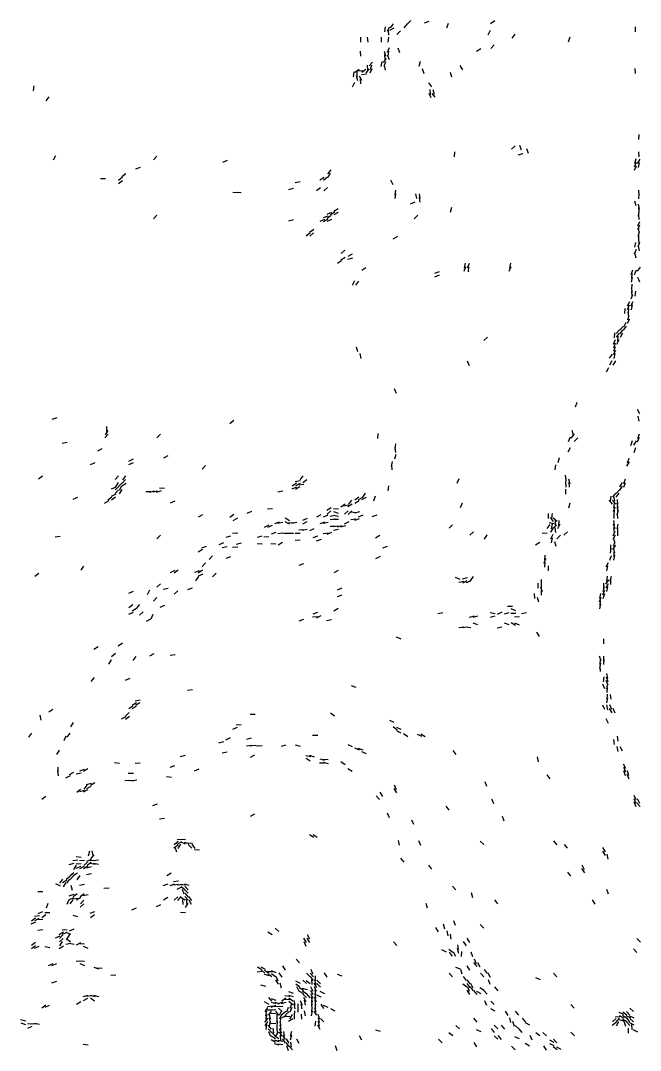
# Model space of a CAD drawing. Extents: x -664598 to -661481, y -979343 to -976126.
# Drawn here: x -664182 to -663826, y -979343 to -978750 of the extents above; entities that cross this region are included whole.
import ezdxf

# ---------------------------------------------------------------- set-up
doc = ezdxf.new("R2010")
doc.units = 0

msp = doc.modelspace()

# ---------------------------------------------------------------- linework, layer by layer
at = {"layer": 'CLIFF'}
for p, q in [((-663972.707, -978753.8), (-663973.053, -978756.68)), ((-663970.236, -978753.941), (-663971.524, -978756.539)), ((-663967.629, -978754.507), (-663970.131, -978755.973)), ((-663968.088, -978752.026), (-663969.672, -978754.454)), ((-663959.919, -978752.154), (-663961.841, -978754.326)), ((-663957.827, -978750.243), (-663959.933, -978752.237)), ((-663947.528, -978750.715), (-663950.232, -978751.765)), ((-663936.481, -978751.846), (-663937.279, -978754.634)), ((-663909.659, -978750.457), (-663912.101, -978752.023)), ((-663828.895, -978753.79), (-663828.865, -978756.69)), ((-663986.858, -978759.79), (-663986.902, -978762.69)), ((-663983.068, -978759.802), (-663982.692, -978762.678)), ((-663974.9, -978759.79), (-663974.86, -978762.69)), ((-663970.71, -978759.8), (-663971.05, -978762.68)), ((-663970.966, -978755.793), (-663970.794, -978758.687)), ((-663963.858, -978756.212), (-663965.902, -978758.268)), ((-663912.25, -978755.934), (-663913.51, -978758.546)), ((-663897.992, -978758.093), (-663899.768, -978760.387)), ((-663866.404, -978759.87), (-663867.356, -978762.61)), ((-663970.24, -978765.939), (-663971.52, -978768.541)), ((-663965.343, -978765.866), (-663964.417, -978768.614)), ((-663917.67, -978766.441), (-663920.09, -978768.039)), ((-663909.919, -978764.154), (-663911.841, -978766.326)), ((-663987.012, -978767.796), (-663986.748, -978770.684)), ((-663972.039, -978772.059), (-663973.721, -978774.421)), ((-663973.25, -978767.838), (-663972.51, -978770.642)), ((-663973.02, -978769.797), (-663972.74, -978772.683)), ((-663971.385, -978769.881), (-663970.375, -978772.599)), ((-663970.752, -978767.796), (-663971.008, -978770.684)), ((-663982.012, -978778.078), (-663983.748, -978780.402)), ((-663982.98, -978775.793), (-663982.78, -978778.687)), ((-663979.839, -978774.231), (-663981.921, -978776.249)), ((-663980.24, -978777.939), (-663981.52, -978780.541)), ((-663980.459, -978775.853), (-663981.301, -978778.627)), ((-663974.637, -978773.81), (-663975.123, -978776.67)), ((-663972.347, -978773.891), (-663973.413, -978776.589)), ((-663973.112, -978775.809), (-663972.648, -978778.671)), ((-663952.538, -978773.831), (-663953.222, -978776.649)), ((-663951.323, -978777.859), (-663950.437, -978780.621)), ((-663929.637, -978776.004), (-663928.123, -978778.476)), ((-663828.981, -978777.794), (-663828.779, -978780.686)), ((-663990.71, -978779.8), (-663991.05, -978782.68)), ((-663987.676, -978778.432), (-663990.084, -978780.048)), ((-663989.238, -978781.835), (-663988.522, -978784.645)), ((-663988.878, -978779.79), (-663988.882, -978782.69)), ((-663985.43, -978779.216), (-663988.33, -978779.264)), ((-663987.514, -978781.936), (-663986.246, -978784.544)), ((-663986.977, -978783.793), (-663986.783, -978786.687)), ((-663983.451, -978780.995), (-663986.309, -978781.485)), ((-663983.684, -978778.42), (-663986.076, -978780.06)), ((-663935.293, -978779.85), (-663934.467, -978782.63)), ((-664174.651, -978787.808), (-664175.109, -978790.672)), ((-663990.25, -978785.934), (-663991.51, -978788.546)), ((-663947.74, -978786.072), (-663946.02, -978788.408)), ((-663946.996, -978789.795), (-663946.764, -978792.685)), ((-663945.278, -978789.846), (-663944.482, -978792.634)), ((-664165.993, -978794.093), (-664167.767, -978796.387)), ((-663947.452, -978791.908), (-663946.308, -978794.572)), ((-663945.777, -978792.101), (-663943.983, -978794.379)), ((-663826.845, -978815.79), (-663826.915, -978818.69)), ((-663899.899, -978824.271), (-663897.861, -978822.209)), ((-663895.32, -978821.858), (-663894.44, -978824.622)), ((-663891.427, -978823.897), (-663890.333, -978826.583)), ((-664162.232, -978827.943), (-664163.528, -978830.537)), ((-664103.89, -978828.181), (-664105.87, -978830.299)), ((-664063.543, -978830.678), (-664066.217, -978831.802)), ((-663932.774, -978825.794), (-663932.986, -978828.686)), ((-663893.484, -978826.847), (-663896.276, -978827.633)), ((-663828.572, -978829.823), (-663829.188, -978832.657)), ((-663826.129, -978830), (-663827.631, -978832.48)), ((-663826.967, -978825.793), (-663826.793, -978828.687)), ((-664113.528, -978834.716), (-664116.232, -978835.764)), ((-664003.923, -978836.151), (-664005.837, -978838.329)), ((-663828.277, -978833.921), (-663829.483, -978836.559)), ((-663828.319, -978831.903), (-663829.441, -978834.577)), ((-663826.645, -978831.809), (-663827.115, -978834.671)), ((-664133.43, -978841.205), (-664136.33, -978841.275)), ((-664123.743, -978840.34), (-664126.017, -978842.14)), ((-664123.745, -978842.337), (-664126.015, -978844.143)), ((-664121.714, -978838.378), (-664124.046, -978840.102)), ((-664021.47, -978842.9), (-664024.29, -978843.58)), ((-664007.62, -978840.523), (-664010.14, -978841.957)), ((-664005.746, -978840.337), (-664008.014, -978842.143)), ((-664004.216, -978837.951), (-664005.544, -978840.529)), ((-663969.489, -978841.924), (-663968.271, -978844.556)), ((-664057.437, -978849.377), (-664060.323, -978849.103)), ((-664055.439, -978849.398), (-664058.321, -978849.082)), ((-664025.497, -978846.804), (-664028.263, -978847.676)), ((-664009.72, -978846.369), (-664012.04, -978848.111)), ((-664005.846, -978846.224), (-664007.914, -978848.256)), ((-663966.743, -978847.797), (-663967.017, -978850.683)), ((-663827.026, -978847.797), (-663826.734, -978850.683)), ((-663966.672, -978849.805), (-663967.088, -978852.675)), ((-663955.525, -978854.723), (-663958.235, -978855.757)), ((-663955.181, -978849.822), (-663954.579, -978852.658)), ((-663953.126, -978849.811), (-663952.634, -978852.669)), ((-663953.003, -978851.795), (-663952.757, -978854.685)), ((-663829.306, -978853.854), (-663828.454, -978856.626)), ((-663826.788, -978849.793), (-663826.972, -978852.687)), ((-664003.553, -978860.657), (-664006.207, -978861.823)), ((-664001.659, -978860.458), (-664004.101, -978862.022)), ((-663999.605, -978860.55), (-664002.155, -978861.93)), ((-663999.636, -978858.495), (-664002.124, -978859.985)), ((-663934.486, -978857.845), (-663935.274, -978860.635)), ((-663827.11, -978855.808), (-663826.65, -978858.672)), ((-663826.677, -978859.804), (-663827.083, -978862.676)), ((-663826.928, -978857.791), (-663826.832, -978860.689)), ((-664103.864, -978862.205), (-664105.896, -978864.275)), ((-664025.505, -978864.779), (-664028.255, -978865.701)), ((-664007.577, -978864.603), (-664010.183, -978865.877)), ((-664005.512, -978862.76), (-664008.248, -978863.72)), ((-664005.603, -978864.552), (-664008.157, -978865.928)), ((-664003.517, -978864.747), (-664006.243, -978865.733)), ((-664003.687, -978862.416), (-664006.073, -978864.064)), ((-663953.825, -978862.246), (-663955.935, -978864.234)), ((-663826.295, -978865.913), (-663827.465, -978868.567)), ((-663827.009, -978861.796), (-663826.751, -978864.684)), ((-664015.758, -978872.321), (-664018.002, -978874.159)), ((-664013.712, -978870.38), (-664016.048, -978872.1)), ((-664013.773, -978872.303), (-664015.987, -978874.177)), ((-663826.296, -978867.913), (-663827.464, -978870.567)), ((-663826.476, -978871.847), (-663827.284, -978874.633)), ((-663826.996, -978869.795), (-663826.764, -978872.685)), ((-663965.618, -978874.527), (-663968.142, -978875.953)), ((-663828.592, -978877.819), (-663829.168, -978880.661)), ((-663826.406, -978877.87), (-663827.354, -978880.61)), ((-663826.995, -978875.795), (-663826.765, -978878.685)), ((-663826.889, -978873.79), (-663826.871, -978876.69)), ((-663995.803, -978882.269), (-663997.957, -978884.211)), ((-663991.612, -978884.537), (-663994.148, -978885.943)), ((-663828.239, -978881.939), (-663829.521, -978884.541)), ((-663829.186, -978883.823), (-663828.574, -978886.657)), ((-663827.234, -978879.834), (-663826.526, -978882.646)), ((-663997.67, -978888.44), (-664000.09, -978890.04)), ((-663995.672, -978886.439), (-663998.088, -978888.041)), ((-663991.486, -978886.839), (-663994.274, -978887.641)), ((-663926.539, -978889.831), (-663927.221, -978892.649)), ((-663924.336, -978889.896), (-663925.424, -978892.584)), ((-663900.634, -978889.811), (-663901.126, -978892.669)), ((-663983.68, -978892.426), (-663986.08, -978894.054)), ((-663941.515, -978894.751), (-663944.245, -978895.729)), ((-663941.566, -978896.626), (-663944.194, -978897.854)), ((-663926.449, -978891.855), (-663927.311, -978894.625)), ((-663924.795, -978891.792), (-663924.965, -978894.688)), ((-663900.274, -978891.923), (-663901.486, -978894.557)), ((-663830.365, -978893.885), (-663831.395, -978896.595)), ((-663830.746, -978895.796), (-663831.014, -978898.684)), ((-663828.334, -978893.897), (-663829.426, -978896.583)), ((-663826.017, -978892.074), (-663827.743, -978894.406)), ((-663990.225, -978899.947), (-663991.535, -978902.533)), ((-663988.009, -978900.081), (-663989.751, -978902.399)), ((-663830.61, -978897.815), (-663831.15, -978900.665)), ((-663830.858, -978901.79), (-663830.902, -978904.69)), ((-663827.462, -978897.912), (-663826.298, -978900.568)), ((-663830.321, -978907.902), (-663831.439, -978910.578)), ((-663831.022, -978903.797), (-663830.738, -978906.683)), ((-663830.913, -978905.79), (-663830.847, -978908.69)), ((-663828.682, -978905.804), (-663829.078, -978908.676)), ((-663832.209, -978911.954), (-663833.551, -978914.526)), ((-663832.297, -978913.912), (-663833.463, -978916.568)), ((-663830.132, -978911.998), (-663831.628, -978914.482)), ((-663830.604, -978913.817), (-663831.156, -978916.663)), ((-663834.82, -978915.791), (-663834.94, -978918.689)), ((-663832.479, -978919.847), (-663833.281, -978922.633)), ((-663833.151, -978917.816), (-663832.609, -978920.664)), ((-663832.787, -978915.793), (-663832.973, -978918.687)), ((-663835.821, -978926.25), (-663837.939, -978928.23)), ((-663833.97, -978926.111), (-663835.79, -978928.369)), ((-663834.201, -978923.959), (-663835.559, -978926.521)), ((-663832.216, -978921.951), (-663833.544, -978924.529)), ((-663913.781, -978932.294), (-663915.979, -978934.186)), ((-663840.754, -978929.795), (-663841.006, -978932.685)), ((-663837.905, -978928.167), (-663839.855, -978930.313)), ((-663838.029, -978930.066), (-663839.731, -978932.414)), ((-663838.779, -978931.793), (-663838.981, -978934.687)), ((-663836.07, -978928.038), (-663837.69, -978930.442)), ((-663836.196, -978929.962), (-663837.564, -978932.518)), ((-663989.303, -978937.853), (-663988.457, -978940.627)), ((-663840.278, -978933.921), (-663841.482, -978936.559)), ((-663840.431, -978937.861), (-663841.329, -978940.619)), ((-663840.444, -978935.857), (-663841.316, -978938.623)), ((-663838.246, -978933.936), (-663839.514, -978936.544)), ((-663987.121, -978941.81), (-663986.639, -978944.67)), ((-663842.018, -978942.074), (-663843.742, -978944.406)), ((-663840.177, -978939.972), (-663841.583, -978942.508)), ((-663840.555, -978941.827), (-663841.205, -978944.653)), ((-663925.441, -978945.903), (-663924.319, -978948.577)), ((-663844.203, -978949.958), (-663845.557, -978952.522)), ((-663842.222, -978945.948), (-663843.538, -978948.532)), ((-663840.143, -978945.991), (-663841.617, -978948.489)), ((-663967.441, -978961.903), (-663966.319, -978964.577)), ((-663862.356, -978969.888), (-663863.404, -978972.592)), ((-664161.507, -978978.775), (-664164.253, -978979.705)), ((-663826.153, -978976.495), (-663827.607, -978973.985)), ((-663826.549, -978980.652), (-663827.211, -978977.828)), ((-664132.848, -978983.79), (-664132.912, -978986.69)), ((-664059.718, -978980.373), (-664062.042, -978982.107)), ((-664131.944, -978988.133), (-664133.816, -978990.347)), ((-664132.098, -978986.019), (-664133.662, -978988.461)), ((-664101.905, -978988.167), (-664103.855, -978990.313)), ((-663976.762, -978987.795), (-663976.998, -978990.685)), ((-663866.316, -978989.904), (-663867.444, -978992.576)), ((-663863.958, -978988.121), (-663865.802, -978990.359)), ((-663865.224, -978985.831), (-663864.536, -978988.649)), ((-663861.875, -978990.195), (-663863.885, -978992.285)), ((-663827.466, -978992.566), (-663826.294, -978989.914)), ((-663827.347, -978990.613), (-663826.413, -978987.867)), ((-664155.45, -978992.999), (-664158.31, -978993.481)), ((-664135.624, -978996.515), (-664138.136, -978997.965)), ((-663966.75, -978993.796), (-663967.01, -978996.684)), ((-663966.983, -978995.794), (-663966.777, -978998.686)), ((-663866.246, -978995.936), (-663867.514, -978998.544)), ((-663831.282, -978994.633), (-663830.478, -978991.847)), ((-663829.601, -978994.498), (-663828.159, -978991.982)), ((-663829.363, -978998.607), (-663828.397, -978995.873)), ((-664117.615, -979002.53), (-664120.145, -979003.95)), ((-664097.616, -979000.53), (-664100.144, -979001.95)), ((-663966.403, -978999.871), (-663967.357, -979002.609)), ((-663872.507, -979001.839), (-663873.253, -979004.641)), ((-663833.353, -979004.611), (-663832.407, -979001.869)), ((-664139.566, -979004.627), (-664142.194, -979005.853)), ((-664117.547, -979004.67), (-664120.213, -979005.81)), ((-664075.855, -979006.215), (-664077.905, -979008.265)), ((-663968.646, -979003.809), (-663969.114, -979006.671)), ((-663969.041, -979005.799), (-663968.719, -979008.681)), ((-663874.661, -979005.807), (-663875.099, -979008.673)), ((-663833.578, -979006.511), (-663832.182, -979003.969)), ((-664169.727, -979012.36), (-664172.033, -979014.12)), ((-664125.89, -979012.181), (-664127.87, -979014.299)), ((-664121.951, -979014.127), (-664123.809, -979016.353)), ((-664122.016, -979012.076), (-664123.744, -979014.404)), ((-664021.456, -979014.964), (-664024.304, -979015.516)), ((-664019.975, -979012.107), (-664021.785, -979014.373)), ((-664017.699, -979014.398), (-664020.061, -979016.082)), ((-663930.289, -979013.916), (-663931.471, -979016.564)), ((-663869.065, -979011.802), (-663868.695, -979014.678)), ((-663868.819, -979013.791), (-663868.941, -979016.689)), ((-663867.273, -979013.844), (-663866.487, -979016.636)), ((-663835.371, -979016.604), (-663834.389, -979013.876)), ((-664127.532, -979018.706), (-664130.228, -979019.774)), ((-664125.789, -979018.285), (-664127.971, -979020.195)), ((-664125.884, -979020.186), (-664127.876, -979022.294)), ((-664126.138, -979015.994), (-664127.622, -979018.486)), ((-664123.849, -979016.22), (-664125.911, -979018.26)), ((-664124.09, -979020.024), (-664125.67, -979022.456)), ((-664124.181, -979017.97), (-664125.579, -979020.51)), ((-664121.656, -979016.463), (-664124.104, -979018.017)), ((-664105.478, -979020.871), (-664108.282, -979021.609)), ((-664103.456, -979020.965), (-664106.304, -979021.515)), ((-664101.529, -979020.714), (-664104.231, -979021.766)), ((-664099.433, -979019.339), (-664102.327, -979019.141)), ((-664031.474, -979020.886), (-664034.286, -979021.594)), ((-664023.548, -979018.668), (-664026.212, -979019.812)), ((-664023.699, -979016.399), (-664026.061, -979018.081)), ((-664021.592, -979016.574), (-664024.168, -979017.906)), ((-664021.638, -979018.492), (-664024.122, -979019.988)), ((-664019.442, -979017.055), (-664022.318, -979017.425)), ((-663970.632, -979017.811), (-663971.128, -979020.669)), ((-663868.94, -979015.791), (-663868.82, -979018.689)), ((-663868.849, -979019.79), (-663868.911, -979022.69)), ((-663867.014, -979015.796), (-663866.746, -979018.684)), ((-663839.878, -979022.292), (-663837.882, -979020.188)), ((-663837.691, -979020.442), (-663836.069, -979018.038)), ((-663837.631, -979018.481), (-663836.129, -979015.999)), ((-663835.339, -979018.616), (-663834.421, -979015.864)), ((-664149.55, -979024.663), (-664152.21, -979025.817)), ((-664131.61, -979026.54), (-664134.15, -979027.94)), ((-664129.734, -979024.352), (-664132.026, -979026.128)), ((-664127.593, -979022.572), (-664130.167, -979023.908)), ((-664127.687, -979024.416), (-664130.073, -979026.064)), ((-664107.43, -979021.228), (-664110.33, -979021.252)), ((-664093.57, -979026.619), (-664096.19, -979027.861)), ((-663992.003, -979026.085), (-663993.757, -979028.395)), ((-663987.627, -979026.51), (-663990.133, -979027.97)), ((-663987.755, -979024.325), (-663990.005, -979026.155)), ((-663985.638, -979024.492), (-663988.122, -979025.988)), ((-663983.588, -979024.583), (-663986.172, -979025.897)), ((-663984.059, -979022.045), (-663985.701, -979024.435)), ((-663978.414, -979023.867), (-663979.346, -979026.613)), ((-663841.955, -979028.357), (-663843.805, -979026.123)), ((-663843.113, -979026.671), (-663842.647, -979023.809)), ((-663839.948, -979028.351), (-663841.812, -979026.129)), ((-663841.777, -979024.379), (-663839.983, -979022.101)), ((-663840.585, -979026.66), (-663841.175, -979023.82)), ((-663839.762, -979024.391), (-663837.998, -979022.089)), ((-663838.8, -979028.688), (-663838.96, -979025.792)), ((-664049.552, -979032.658), (-664052.208, -979033.822)), ((-664037.436, -979031.109), (-664040.324, -979031.371)), ((-664003.665, -979030.449), (-664006.095, -979032.031)), ((-664003.823, -979032.248), (-664005.937, -979034.232)), ((-663999.437, -979031.377), (-664002.323, -979031.103)), ((-663999.521, -979033.745), (-664002.239, -979032.735)), ((-663995.681, -979028.425), (-663998.079, -979030.055)), ((-663993.452, -979028.986), (-663996.308, -979029.494)), ((-663993.82, -979032.25), (-663995.94, -979034.23)), ((-663991.647, -979028.477), (-663994.113, -979030.003)), ((-663991.855, -979032.214), (-663993.905, -979034.266)), ((-663987.468, -979032.909), (-663990.292, -979033.571)), ((-663928.291, -979027.915), (-663929.469, -979030.565)), ((-663866.496, -979027.842), (-663867.264, -979030.638)), ((-663841.376, -979032.603), (-663840.384, -979029.877)), ((-663841.088, -979030.675), (-663840.672, -979027.805)), ((-663840.954, -979034.688), (-663840.806, -979031.792)), ((-663839.261, -979034.639), (-663838.499, -979031.841)), ((-663838.555, -979030.653), (-663839.205, -979027.827)), ((-663838.773, -979032.686), (-663838.987, -979029.794)), ((-664077.592, -979034.574), (-664080.168, -979035.906)), ((-664059.737, -979034.348), (-664062.023, -979036.132)), ((-664057.623, -979036.517), (-664060.137, -979037.963)), ((-664033.528, -979038.715), (-664036.232, -979039.765)), ((-664031.474, -979038.885), (-664034.286, -979039.595)), ((-664027.615, -979039.949), (-664030.145, -979038.531)), ((-664027.667, -979038.035), (-664030.093, -979036.445)), ((-664017.542, -979036.681), (-664020.218, -979037.799)), ((-664017.583, -979038.593), (-664020.177, -979039.887)), ((-664009.562, -979034.635), (-664012.198, -979035.845)), ((-664007.532, -979038.707), (-664010.228, -979039.773)), ((-664005.554, -979034.653), (-664008.206, -979035.827)), ((-664001.453, -979036.981), (-664004.307, -979037.499)), ((-664001.455, -979034.973), (-664004.305, -979035.507)), ((-663999.43, -979037.24), (-664002.33, -979037.24)), ((-663999.452, -979035.49), (-664002.308, -979034.99)), ((-663993.599, -979038.56), (-663996.161, -979039.92)), ((-663989.434, -979037.134), (-663992.326, -979037.346)), ((-663989.436, -979033.375), (-663992.324, -979033.105)), ((-663987.51, -979036.765), (-663990.25, -979037.715)), ((-663985.554, -979034.653), (-663988.206, -979035.827)), ((-663977.508, -979034.77), (-663980.252, -979035.71)), ((-663878.804, -979033.792), (-663878.956, -979036.688)), ((-663878.289, -979038.896), (-663875.471, -979039.584)), ((-663877.664, -979036.02), (-663876.096, -979038.46)), ((-663876.685, -979033.803), (-663877.075, -979036.677)), ((-663875.993, -979036.31), (-663873.767, -979038.17)), ((-663874.813, -979037.792), (-663874.947, -979040.688)), ((-663872.793, -979037.793), (-663872.967, -979040.687)), ((-663840.658, -979040.673), (-663841.102, -979037.807)), ((-663840.898, -979036.69), (-663840.862, -979033.79)), ((-663838.785, -979036.687), (-663838.975, -979033.793)), ((-664039.594, -979040.57), (-664042.166, -979041.91)), ((-664037.53, -979040.71), (-664040.23, -979041.77)), ((-664035.516, -979044.748), (-664038.244, -979045.732)), ((-664025.431, -979039.188), (-664028.329, -979039.292)), ((-664023.444, -979039.042), (-664026.316, -979039.438)), ((-664019.431, -979043.183), (-664022.329, -979043.297)), ((-664017.473, -979042.888), (-664020.287, -979043.592)), ((-664013.563, -979042.634), (-664016.197, -979043.846)), ((-664005.455, -979038.973), (-664008.305, -979039.507)), ((-664003.537, -979044.694), (-664006.223, -979045.786)), ((-664001.43, -979041.24), (-664004.33, -979041.24)), ((-663999.443, -979041.044), (-664002.317, -979041.436)), ((-663999.457, -979042.963), (-664002.303, -979043.517)), ((-663997.479, -979040.868), (-664000.281, -979041.612)), ((-663995.479, -979040.865), (-663998.281, -979041.615)), ((-663933.838, -979040.232), (-663935.922, -979042.248)), ((-663921.765, -979044.313), (-663923.995, -979046.167)), ((-663878.001, -979040.087), (-663879.759, -979042.393)), ((-663876.111, -979042.01), (-663877.649, -979044.47)), ((-663876.6, -979039.817), (-663877.16, -979042.663)), ((-663873.822, -979040.249), (-663875.938, -979042.231)), ((-663875.124, -979041.811), (-663874.636, -979044.669)), ((-663872.276, -979039.922), (-663873.484, -979042.558)), ((-663867.839, -979044.23), (-663869.921, -979046.25)), ((-663841.444, -979046.576), (-663840.316, -979043.904)), ((-663840.447, -979042.624), (-663841.313, -979039.856)), ((-663840.667, -979044.674), (-663841.093, -979041.806)), ((-663839.18, -979042.659), (-663838.58, -979039.821)), ((-663838.913, -979044.69), (-663838.847, -979041.79)), ((-663838.888, -979046.69), (-663838.872, -979043.79)), ((-664159.444, -979047.037), (-664162.316, -979047.443)), ((-664101.904, -979046.168), (-664103.856, -979048.312)), ((-664065.534, -979050.701), (-664068.226, -979051.779)), ((-664061.485, -979046.843), (-664064.275, -979047.637)), ((-664057.432, -979045.157), (-664060.328, -979045.323)), ((-664043.488, -979046.833), (-664046.272, -979047.647)), ((-664039.432, -979047.162), (-664042.328, -979047.318)), ((-664031.441, -979045.06), (-664034.319, -979045.42)), ((-664031.613, -979050.534), (-664034.147, -979051.946)), ((-664029.443, -979045.436), (-664032.317, -979045.044)), ((-664027.43, -979045.24), (-664030.33, -979045.24)), ((-664025.43, -979045.24), (-664028.33, -979045.24)), ((-664021.431, -979045.28), (-664024.329, -979045.2)), ((-664021.434, -979049.138), (-664024.326, -979049.342)), ((-664011.524, -979046.726), (-664014.236, -979047.754)), ((-664009.494, -979048.815), (-664012.266, -979049.665)), ((-664005.446, -979045.023), (-664008.314, -979045.457)), ((-663975.645, -979046.48), (-663978.115, -979048)), ((-663914.121, -979046.005), (-663915.639, -979048.475)), ((-663883.64, -979050.488), (-663886.12, -979051.992)), ((-663879.436, -979045.11), (-663882.324, -979045.37)), ((-663876.28, -979045.92), (-663877.48, -979048.56)), ((-663876.616, -979047.814), (-663877.144, -979050.666)), ((-663875.201, -979049.826), (-663874.559, -979052.654)), ((-663871.873, -979046.197), (-663873.887, -979048.283)), ((-663841.567, -979048.517), (-663840.193, -979045.963)), ((-663841.294, -979052.63), (-663840.466, -979049.85)), ((-663840.623, -979050.667), (-663841.137, -979047.813)), ((-664077.688, -979054.415), (-664080.072, -979056.065)), ((-664075.519, -979052.739), (-664078.241, -979053.741)), ((-664063.473, -979052.888), (-664066.287, -979053.592)), ((-664057.435, -979053.12), (-664060.325, -979053.36)), ((-664055.471, -979050.896), (-664058.289, -979051.584)), ((-664043.433, -979051.331), (-664046.327, -979051.149)), ((-664035.434, -979051.344), (-664038.326, -979051.136)), ((-663971.507, -979052.774), (-663974.253, -979053.706)), ((-663843, -979056.685), (-663842.76, -979053.795)), ((-663842.804, -979054.688), (-663842.956, -979051.792)), ((-663841.7, -979054.436), (-663840.06, -979052.044)), ((-663840.564, -979056.655), (-663841.196, -979053.825)), ((-663840.88, -979058.69), (-663840.88, -979055.79)), ((-664075.868, -979062.201), (-664077.892, -979064.279)), ((-664071.917, -979058.156), (-664073.843, -979060.324)), ((-664061.505, -979058.781), (-664064.255, -979059.699)), ((-663975.594, -979058.571), (-663978.166, -979059.909)), ((-663880.261, -979059.929), (-663881.499, -979062.551)), ((-663880.756, -979061.795), (-663881.004, -979064.685)), ((-663880.839, -979057.791), (-663880.921, -979060.689)), ((-663845.57, -979064.515), (-663844.19, -979061.965)), ((-663843.364, -979060.607), (-663842.396, -979057.873)), ((-663841.18, -979060.659), (-663840.58, -979057.821)), ((-664171.712, -979068.381), (-664174.048, -979070.099)), ((-664146.045, -979064.054), (-664147.715, -979066.426)), ((-664093.569, -979066.621), (-664096.191, -979067.859)), ((-664091.727, -979066.361), (-664094.033, -979068.119)), ((-664079.546, -979066.672), (-664082.214, -979067.808)), ((-664077.65, -979066.472), (-664080.11, -979068.008)), ((-664069.89, -979068.181), (-664071.87, -979070.299)), ((-664019.527, -979062.719), (-664022.233, -979063.761)), ((-663999.571, -979066.616), (-664002.189, -979067.864)), ((-663878.95, -979063.792), (-663878.81, -979066.688)), ((-663845.15, -979066.665), (-663844.61, -979063.815)), ((-664101.777, -979074.298), (-664103.983, -979076.182)), ((-664080.065, -979070.041), (-664081.695, -979072.439)), ((-664077.57, -979068.618), (-664080.19, -979069.862)), ((-663929.541, -979071.797), (-663932.219, -979070.683)), ((-663927.463, -979072.935), (-663930.297, -979073.545)), ((-663925.489, -979070.832), (-663928.271, -979071.648)), ((-663925.607, -979072.545), (-663928.153, -979073.935)), ((-663923.511, -979072.762), (-663926.249, -979073.718)), ((-663922.044, -979070.055), (-663923.716, -979072.425)), ((-663884.928, -979073.791), (-663884.832, -979076.689)), ((-663882.931, -979071.791), (-663882.829, -979074.689)), ((-663882.924, -979073.791), (-663882.836, -979076.689)), ((-663846.957, -979076.688), (-663846.803, -979073.792)), ((-663845.68, -979074.45), (-663844.08, -979072.03)), ((-663845.622, -979076.486), (-663844.138, -979073.994)), ((-663845.067, -979072.678), (-663844.693, -979069.802)), ((-663843.28, -979072.634), (-663842.48, -979069.846)), ((-663842.889, -979074.69), (-663842.871, -979071.79)), ((-664117.555, -979078.651), (-664120.205, -979079.829)), ((-664108.218, -979077.95), (-664109.542, -979080.53)), ((-664097.467, -979076.914), (-664100.293, -979077.566)), ((-664091.773, -979078.303), (-664093.987, -979080.177)), ((-664083.521, -979076.734), (-664086.239, -979077.746)), ((-663997.549, -979076.665), (-664000.211, -979077.815)), ((-663886.93, -979079.791), (-663886.83, -979082.689)), ((-663883.362, -979075.872), (-663882.398, -979078.608)), ((-663882.828, -979077.791), (-663882.932, -979080.689)), ((-663849.1, -979082.673), (-663848.66, -979079.807)), ((-663847.531, -979080.536), (-663846.229, -979077.944)), ((-663847.357, -979082.609), (-663846.403, -979079.871)), ((-663847.239, -979078.645), (-663846.521, -979075.835)), ((-663845.256, -979078.64), (-663844.504, -979075.84)), ((-664113.96, -979086.119), (-664115.8, -979088.361)), ((-664103.883, -979082.187), (-664105.877, -979084.293)), ((-663997.536, -979080.696), (-664000.224, -979081.784)), ((-663885.216, -979081.83), (-663884.544, -979084.65)), ((-663849.286, -979084.632), (-663848.474, -979081.848)), ((-663849.097, -979088.674), (-663848.663, -979085.806)), ((-663848.921, -979086.689), (-663848.839, -979083.791)), ((-664117.544, -979090.677), (-664120.216, -979091.803)), ((-664117.698, -979086.4), (-664120.062, -979088.08)), ((-664115.679, -979088.427), (-664118.081, -979090.053)), ((-664111.799, -979090.273), (-664113.961, -979092.207)), ((-664106.323, -979091.901), (-664107.437, -979094.579)), ((-664099.54, -979086.685), (-664102.22, -979087.795)), ((-664011.511, -979090.762), (-664014.249, -979091.718)), ((-663999.636, -979088.496), (-664002.124, -979089.984)), ((-663939.47, -979090.902), (-663942.29, -979091.578)), ((-663909.466, -979091.561), (-663912.294, -979090.919)), ((-663905.568, -979090.622), (-663908.192, -979091.858)), ((-663901.489, -979090.83), (-663904.271, -979091.65)), ((-663899.431, -979087.2), (-663902.329, -979087.28)), ((-663897.43, -979091.268), (-663900.33, -979091.212)), ((-663897.545, -979089.806), (-663900.215, -979088.674)), ((-663891.449, -979091.004), (-663894.311, -979091.476)), ((-664107.634, -979094.499), (-664110.126, -979095.981)), ((-664019.508, -979094.772), (-664022.252, -979095.708)), ((-664011.434, -979093.131), (-664014.326, -979093.349)), ((-664009.588, -979092.581), (-664012.172, -979093.899)), ((-664003.453, -979094.985), (-664006.307, -979095.495)), ((-663921.499, -979092.798), (-663924.261, -979093.682)), ((-663919.497, -979092.803), (-663922.263, -979093.677)), ((-663922.25, -979096.766), (-663919.51, -979097.714)), ((-663909.492, -979092.819), (-663912.268, -979093.661)), ((-663904.248, -979096.76), (-663901.512, -979097.72)), ((-663900.152, -979096.544), (-663897.608, -979097.936)), ((-663895.434, -979093.136), (-663898.326, -979093.344)), ((-663898.205, -979096.651), (-663895.555, -979097.829)), ((-663930.316, -979099.44), (-663927.444, -979099.04)), ((-663928.317, -979099.431), (-663925.443, -979099.049)), ((-663926.318, -979099.051), (-663923.442, -979099.429)), ((-663908.286, -979099.595), (-663905.474, -979098.885)), ((-663885.613, -979101.989), (-663884.147, -979104.491)), ((-664123.677, -979108.431), (-664126.083, -979110.049)), ((-663966.218, -979104.68), (-663963.542, -979105.8)), ((-663846.921, -979108.689), (-663846.839, -979105.791)), ((-664137.649, -979110.473), (-664140.111, -979112.007)), ((-664127.752, -979114.329), (-664130.008, -979116.151)), ((-664105.588, -979114.582), (-664108.172, -979115.898)), ((-664093.446, -979115.027), (-664096.314, -979115.453)), ((-663848.353, -979118.591), (-663849.407, -979115.889)), ((-663846.931, -979118.689), (-663846.829, -979115.791)), ((-664130.105, -979118.014), (-664131.655, -979120.466)), ((-664116.021, -979116.072), (-664117.739, -979118.408)), ((-663849.117, -979122.67), (-663848.643, -979119.81)), ((-663849.04, -979120.681), (-663848.72, -979117.799)), ((-663848.749, -979124.684), (-663849.011, -979121.796)), ((-663846.981, -979120.686), (-663846.779, -979117.794)), ((-663846.986, -979130.686), (-663846.774, -979127.794)), ((-663844.659, -979128.673), (-663845.101, -979125.807)), ((-664139.962, -979128.118), (-664141.798, -979130.362)), ((-664119.536, -979128.695), (-664122.224, -979129.785)), ((-663992.239, -979132.735), (-663989.521, -979133.745)), ((-663846.352, -979134.591), (-663847.408, -979131.889)), ((-663844.308, -979132.573), (-663845.452, -979129.907)), ((-663844.491, -979130.637), (-663845.269, -979127.843)), ((-663845.133, -979134.668), (-663844.627, -979131.812)), ((-664086.314, -979135.454), (-664083.446, -979135.026)), ((-663845, -979136.685), (-663844.76, -979133.795)), ((-663844.901, -979140.69), (-663844.859, -979137.79)), ((-663842.664, -979140.674), (-663843.096, -979137.806)), ((-664120.085, -979146.046), (-664117.675, -979144.434)), ((-664118.171, -979145.899), (-664115.589, -979144.581)), ((-664118.092, -979144.036), (-664115.668, -979142.444)), ((-664116.298, -979141.542), (-664113.462, -979140.938)), ((-664116.147, -979143.946), (-664113.613, -979142.534)), ((-663846.233, -979146.538), (-663847.527, -979143.942)), ((-663844.605, -979146.664), (-663845.155, -979143.816)), ((-663845.127, -979142.669), (-663844.633, -979139.811)), ((-663842.268, -979146.555), (-663843.492, -979143.925)), ((-664171.131, -979149.812), (-664170.629, -979152.668)), ((-664163.641, -979146.486), (-664166.119, -979147.994)), ((-664124.199, -979151.843), (-664121.561, -979150.637)), ((-664122.023, -979152.132), (-664119.737, -979150.348)), ((-664121.881, -979150.289), (-664119.879, -979148.191)), ((-664050.33, -979149.237), (-664047.43, -979149.243)), ((-664004.046, -979148.378), (-664001.714, -979150.102)), ((-663842.188, -979148.514), (-663843.572, -979145.966)), ((-663840.333, -979148.583), (-663841.427, -979145.897)), ((-664152.1, -979154.018), (-664153.66, -979156.462)), ((-664060.201, -979157.838), (-664057.559, -979156.642)), ((-664058.33, -979155.267), (-664055.43, -979155.213)), ((-663970.168, -979152.573), (-663967.592, -979153.907)), ((-663967.982, -979156.298), (-663965.778, -979158.182)), ((-663966.207, -979156.656), (-663963.553, -979157.824)), ((-663844.292, -979154.565), (-663845.468, -979151.915)), ((-664175.961, -979160.119), (-664177.799, -979162.361)), ((-664156.28, -979161.92), (-664157.48, -979164.56)), ((-664154.052, -979160.05), (-664155.708, -979162.43)), ((-664064.165, -979163.912), (-664061.595, -979162.568)), ((-664052.27, -979163.651), (-664049.49, -979162.829)), ((-664014.33, -979161.274), (-664011.43, -979161.206)), ((-663966.145, -979158.532), (-663963.615, -979159.948)), ((-663962.073, -979160.415), (-663959.687, -979162.065)), ((-663954.204, -979160.648), (-663951.556, -979161.832)), ((-663952.124, -979160.494), (-663949.636, -979161.986)), ((-663838.665, -979164.674), (-663839.095, -979161.806)), ((-664068.276, -979165.631), (-664065.484, -979164.849)), ((-664052.315, -979167.451), (-664049.445, -979167.029)), ((-664050.323, -979167.378), (-664047.437, -979167.102)), ((-664048.322, -979167.087), (-664045.438, -979167.393)), ((-664046.327, -979167.331), (-664043.433, -979167.149)), ((-664032.292, -979167.569), (-664029.468, -979166.911)), ((-664024.293, -979166.915), (-664021.467, -979167.565)), ((-663994.175, -979166.587), (-663991.585, -979167.893)), ((-663990.212, -979168.668), (-663987.548, -979169.812)), ((-663988.275, -979168.846), (-663985.485, -979169.634)), ((-663840.707, -979166.68), (-663841.053, -979163.8)), ((-663838.634, -979170.669), (-663839.126, -979167.811)), ((-663836.23, -979170.536), (-663837.53, -979167.944)), ((-664160.133, -979169.997), (-664161.627, -979172.483)), ((-664090.276, -979173.631), (-664087.484, -979172.849)), ((-664066.301, -979171.531), (-664063.459, -979170.949)), ((-664050.136, -979173.965), (-664047.624, -979172.515)), ((-664018.31, -979173.001), (-664015.45, -979173.479)), ((-664018.097, -979174.452), (-664015.663, -979176.028)), ((-664016.236, -979172.727), (-664013.524, -979173.753)), ((-664010.278, -979174.854), (-664007.482, -979175.626)), ((-664008.327, -979175.141), (-664005.433, -979175.339)), ((-663986.211, -979170.665), (-663983.549, -979171.815)), ((-663933.694, -979170.04), (-663932.066, -979172.44)), ((-663885.204, -979173.827), (-663884.556, -979176.653)), ((-664160.875, -979179.79), (-664160.885, -979182.69)), ((-664148.247, -979181.723), (-664145.513, -979180.757)), ((-664146.103, -979182.018), (-664143.657, -979180.462)), ((-664128.32, -979177.072), (-664125.44, -979177.408)), ((-664116.326, -979177.342), (-664113.434, -979177.138)), ((-664096.256, -979179.698), (-664093.504, -979178.782)), ((-664082.219, -979181.797), (-664079.541, -979180.683)), ((-664010.33, -979177.251), (-664007.43, -979177.229)), ((-664008.284, -979176.879), (-664005.476, -979177.601)), ((-663998.045, -979176.377), (-663995.715, -979178.103)), ((-663994.117, -979180.484), (-663991.643, -979181.996)), ((-663834.209, -979180.525), (-663835.551, -979177.955)), ((-663834.308, -979182.572), (-663835.452, -979179.908)), ((-664161.131, -979181.812), (-664160.629, -979184.668)), ((-664156.172, -979185.898), (-664153.588, -979184.582)), ((-664154.181, -979183.881), (-664151.579, -979182.599)), ((-664150.307, -979183.496), (-664147.453, -979182.984)), ((-664120.33, -979183.24), (-664117.43, -979183.24)), ((-664118.305, -979187.506), (-664115.455, -979186.974)), ((-664098.315, -979185.033), (-664095.445, -979185.447)), ((-663879.756, -979184.085), (-663878.004, -979186.395)), ((-663834.389, -979184.604), (-663835.371, -979181.876)), ((-663832.339, -979186.585), (-663833.421, -979183.895)), ((-663832.519, -979184.644), (-663833.241, -979181.836)), ((-664150.016, -979194.141), (-664147.744, -979192.339)), ((-664148.274, -979193.639), (-664145.486, -979192.841)), ((-664146.169, -979193.905), (-664143.591, -979192.575)), ((-664145.681, -979192.449), (-664144.079, -979190.031)), ((-664144.28, -979189.618), (-664141.48, -979188.862)), ((-664144.152, -979191.936), (-664141.608, -979190.544)), ((-664142.102, -979190.02), (-664139.658, -979188.46)), ((-664122.326, -979187.351), (-664119.434, -979187.129)), ((-664120.324, -979187.375), (-664117.436, -979187.105)), ((-663967.691, -979192.038), (-663966.069, -979194.442)), ((-663967.461, -979189.912), (-663966.299, -979192.568)), ((-663915.396, -979187.885), (-663914.364, -979190.595)), ((-664170.089, -979198.041), (-664167.671, -979196.439)), ((-663977.791, -979196.112), (-663975.969, -979198.368)), ((-663975.626, -979193.997), (-663974.134, -979196.483)), ((-663911.479, -979197.92), (-663910.281, -979200.56)), ((-663828.261, -979198.551), (-663829.499, -979195.929)), ((-663828.328, -979200.581), (-663829.432, -979197.899)), ((-663826.28, -979200.56), (-663827.48, -979197.92)), ((-664106.231, -979201.767), (-664103.529, -979200.713)), ((-663937.784, -979202.106), (-663935.976, -979204.374)), ((-663828.371, -979202.598), (-663829.389, -979199.882)), ((-663825.922, -979202.329), (-663827.838, -979200.151)), ((-664102.317, -979209.437), (-664099.443, -979209.043)), ((-664050.142, -979207.954), (-664047.618, -979206.526)), ((-663971.428, -979205.898), (-663970.332, -979208.582)), ((-663957.45, -979209.907), (-663956.31, -979212.573)), ((-663905.419, -979207.894), (-663904.341, -979210.586)), ((-664094.011, -979224.147), (-664091.749, -979222.333)), ((-664092.321, -979221.4), (-664089.439, -979221.08)), ((-664092.142, -979223.954), (-664089.618, -979222.526)), ((-664090.322, -979221.393), (-664087.438, -979221.087)), ((-664016.087, -979218.437), (-664013.673, -979220.043)), ((-664014.08, -979218.425), (-664011.68, -979220.055)), ((-663965.237, -979221.835), (-663964.523, -979224.645)), ((-663953.442, -979221.903), (-663952.318, -979224.577)), ((-663917.927, -979222.236), (-663915.833, -979224.244)), ((-663875.79, -979222.111), (-663873.97, -979224.369)), ((-664143.253, -979230.641), (-664142.507, -979227.839)), ((-664140.628, -979230.668), (-664141.132, -979227.812)), ((-664094.084, -979226.048), (-664091.676, -979224.432)), ((-664092.392, -979228.605), (-664093.368, -979225.875)), ((-664091.652, -979226.467), (-664090.108, -979224.013)), ((-664090.218, -979222.681), (-664087.542, -979223.799)), ((-664088.263, -979222.805), (-664085.497, -979223.675)), ((-664086.327, -979223.154), (-664083.433, -979223.326)), ((-664085.912, -979224.221), (-664083.848, -979226.259)), ((-664083.758, -979224.086), (-664082.002, -979226.394)), ((-664082.326, -979227.135), (-664079.434, -979227.345)), ((-663869.79, -979224.111), (-663867.97, -979226.369)), ((-663847.615, -979225.99), (-663846.145, -979228.49)), ((-663847.615, -979227.99), (-663846.145, -979230.49)), ((-664152.319, -979233.414), (-664149.441, -979233.066)), ((-664150.315, -979231.033), (-664147.445, -979231.447)), ((-664148.325, -979233.362), (-664145.435, -979233.118)), ((-664145.985, -979236.179), (-664143.775, -979234.301)), ((-664144.219, -979233.796), (-664141.541, -979232.684)), ((-664144.006, -979236.154), (-664141.754, -979234.326)), ((-664142.323, -979233.379), (-664139.437, -979233.101)), ((-664141.828, -979232.337), (-664139.932, -979230.143)), ((-664140.32, -979233.411), (-664137.44, -979233.069)), ((-663963.773, -979232.098), (-663961.987, -979234.382)), ((-663845.138, -979229.813), (-663844.622, -979232.667)), ((-664154.278, -979235.626), (-664151.482, -979234.854)), ((-664154.024, -979242.131), (-664151.736, -979240.349)), ((-664151.611, -979238.492), (-664150.149, -979235.988)), ((-664150.322, -979235.395), (-664147.438, -979235.085)), ((-664150.226, -979237.78), (-664147.534, -979236.7)), ((-664148.162, -979237.918), (-664145.598, -979236.562)), ((-664146.066, -979238.074), (-664143.694, -979236.406)), ((-664144.271, -979237.65), (-664141.489, -979236.83)), ((-664142.291, -979234.906), (-664139.469, -979235.574)), ((-664140.301, -979234.951), (-664137.459, -979235.529)), ((-663947.767, -979236.093), (-663945.993, -979238.387)), ((-663867.762, -979240.089), (-663865.998, -979242.391)), ((-663859.703, -979238.047), (-663858.057, -979240.433)), ((-663859.529, -979235.943), (-663858.231, -979238.537)), ((-664159.8, -979246.36), (-664157.96, -979244.12)), ((-664158.087, -979246.043), (-664155.673, -979244.437)), ((-664157.641, -979248.474), (-664156.119, -979246.006)), ((-664156.059, -979244.085), (-664153.701, -979242.395)), ((-664155.748, -979246.402), (-664154.012, -979244.078)), ((-664153.827, -979244.338), (-664151.933, -979242.142)), ((-664152.136, -979241.964), (-664149.624, -979240.516)), ((-664149.684, -979244.446), (-664148.076, -979242.034)), ((-664144.302, -979241.522), (-664141.458, -979240.958)), ((-664098.142, -979241.955), (-664095.618, -979240.525)), ((-664094.31, -979245.481), (-664091.45, -979244.999)), ((-664172.329, -979251.196), (-664169.431, -979251.284)), ((-664162.161, -979246.56), (-664159.599, -979247.92)), ((-664152.513, -979250.643), (-664153.247, -979247.837)), ((-664148.306, -979247.502), (-664145.454, -979246.978)), ((-664134.328, -979249.312), (-664131.432, -979249.168)), ((-664100.257, -979247.694), (-664097.503, -979246.786)), ((-664096.243, -979247.733), (-664093.517, -979246.747)), ((-664094.316, -979247.438), (-664091.444, -979247.042)), ((-664092.328, -979247.158), (-664089.432, -979247.322)), ((-664092.164, -979249.913), (-664089.596, -979248.567)), ((-664090.311, -979247.004), (-664087.449, -979247.476)), ((-664090.003, -979248.323), (-664087.757, -979250.157)), ((-664089.292, -979249.85), (-664088.468, -979252.63)), ((-664088.279, -979246.858), (-664085.481, -979247.622)), ((-664087.923, -979250.232), (-664085.837, -979252.248)), ((-664087.84, -979248.153), (-664085.92, -979250.327)), ((-664087.767, -979252.093), (-664085.993, -979254.387)), ((-663933.851, -979248.163), (-663931.909, -979250.317)), ((-663923.261, -979251.841), (-663922.499, -979254.639)), ((-663845.395, -979249.885), (-663844.365, -979252.595)), ((-664167.423, -979260.585), (-664166.337, -979257.895)), ((-664155.398, -979258.594), (-664154.362, -979255.886)), ((-664154.25, -979253.716), (-664151.51, -979252.764)), ((-664154.172, -979255.898), (-664151.588, -979254.582)), ((-664153.738, -979258.409), (-664152.022, -979256.071)), ((-664152.312, -979255.468), (-664149.448, -979255.012)), ((-664152.021, -979254.134), (-664149.739, -979252.346)), ((-664150.101, -979256.022), (-664147.659, -979254.458)), ((-664148.066, -979254.075), (-664145.694, -979252.405)), ((-664147.909, -979258.261), (-664145.851, -979256.219)), ((-664146.304, -979253.516), (-664143.456, -979252.964)), ((-664100.16, -979255.921), (-664097.6, -979254.559)), ((-664093.971, -979256.195), (-664091.789, -979254.285)), ((-664091.782, -979256.376), (-664089.978, -979254.104)), ((-664090.159, -979254.557), (-664087.601, -979255.923)), ((-664088.726, -979258.682), (-664089.034, -979255.798)), ((-664087.88, -979254.19), (-664085.88, -979256.29)), ((-664086.174, -979257.974), (-664087.586, -979260.506)), ((-664087.142, -979255.814), (-664086.618, -979258.666)), ((-664085.813, -979254.13), (-664083.947, -979256.35)), ((-664085.509, -979255.933), (-664084.251, -979258.547)), ((-663949.337, -979257.864), (-663948.423, -979260.616)), ((-663909.778, -979256.102), (-663907.982, -979258.378)), ((-663853.603, -979255.983), (-663852.157, -979258.497)), ((-664172.197, -979263.847), (-664169.563, -979262.633)), ((-664168.33, -979263.236), (-664165.43, -979263.244)), ((-664147.94, -979260.229), (-664145.82, -979258.251)), ((-664142.228, -979263.773), (-664139.532, -979262.707)), ((-664118.228, -979261.774), (-664115.532, -979260.706)), ((-664104.207, -979259.825), (-664101.553, -979258.655)), ((-664090.325, -979263.121), (-664087.435, -979263.359)), ((-664176.194, -979269.853), (-664173.566, -979268.627)), ((-664176.032, -979268.121), (-664173.728, -979266.359)), ((-664174.324, -979265.369), (-664171.436, -979265.111)), ((-664174.175, -979267.891), (-664171.585, -979266.589)), ((-664172.33, -979267.225), (-664169.43, -979267.255)), ((-664170.054, -979266.091), (-664167.706, -979264.389)), ((-664152.296, -979264.928), (-664149.464, -979265.552)), ((-664142.036, -979266.115), (-664139.724, -979264.365)), ((-663939.21, -979269.828), (-663938.55, -979272.652)), ((-663933.387, -979267.881), (-663932.373, -979270.599)), ((-664172.32, -979273.409), (-664169.44, -979273.071)), ((-664160.123, -979275.986), (-664157.637, -979274.494)), ((-664158.327, -979273.337), (-664155.433, -979273.143)), ((-664158.21, -979275.817), (-664155.55, -979274.663)), ((-664156.199, -979274.637), (-664153.561, -979275.843)), ((-664154.212, -979273.812), (-664151.548, -979272.668)), ((-664040.086, -979274.436), (-664037.674, -979276.044)), ((-664035.921, -979272.23), (-664033.839, -979274.25)), ((-663943.624, -979271.995), (-663942.136, -979274.485)), ((-663937.152, -979273.816), (-663936.608, -979276.664)), ((-663934.628, -979278.668), (-663935.132, -979275.812)), ((-663917.906, -979270.215), (-663915.854, -979272.265)), ((-664176.041, -979282.108), (-664173.719, -979280.372)), ((-664162.205, -979277.83), (-664159.555, -979276.65)), ((-664159.918, -979280.253), (-664157.842, -979278.227)), ((-664159.822, -979278.342), (-664157.938, -979276.138)), ((-664159.626, -979282.483), (-664158.134, -979279.997)), ((-664156.313, -979281.459), (-664153.447, -979281.021)), ((-664156.115, -979278.48), (-664153.645, -979280)), ((-664154.152, -979275.986), (-664155.608, -979278.494)), ((-664154.293, -979280.913), (-664151.467, -979281.567)), ((-664150.156, -979281.928), (-664147.604, -979280.552)), ((-664148.33, -979281.214), (-664145.43, -979281.266)), ((-664019.617, -979277.992), (-664018.143, -979280.488)), ((-664019.42, -979279.894), (-664018.34, -979282.586)), ((-664017.661, -979278.018), (-664016.099, -979280.462)), ((-664017.525, -979275.941), (-664016.235, -979278.539)), ((-663967.88, -979280.19), (-663965.88, -979282.29)), ((-663931.101, -979281.807), (-663930.659, -979284.673)), ((-663927.74, -979280.073), (-663926.02, -979282.407)), ((-663925.64, -979278.005), (-663924.12, -979280.475)), ((-663827.898, -979278.208), (-663825.862, -979280.272)), ((-664176.046, -979284.102), (-664173.714, -979282.378)), ((-664174.198, -979283.844), (-664171.562, -979282.636)), ((-664168.301, -979282.953), (-664165.459, -979283.527)), ((-664160.134, -979283.967), (-664157.626, -979282.513)), ((-664146.201, -979282.641), (-664143.559, -979283.839)), ((-663940.2, -979284.64), (-663937.56, -979285.84)), ((-663936.046, -979284.379), (-663933.714, -979286.101)), ((-663935.746, -979286.077), (-663934.014, -979288.403)), ((-663933.602, -979285.983), (-663932.158, -979288.497)), ((-663931.232, -979283.833), (-663930.528, -979286.647)), ((-663928.822, -979285.791), (-663928.938, -979288.689)), ((-663923.443, -979285.904), (-663922.317, -979288.576)), ((-663829.821, -979284.137), (-663827.939, -979286.343)), ((-664166.237, -979293.751), (-664163.523, -979292.729)), ((-664164.232, -979293.764), (-664161.528, -979292.716)), ((-664150.325, -979291.363), (-664147.435, -979291.117)), ((-664148.324, -979291.112), (-664145.436, -979291.368)), ((-664148.213, -979292.67), (-664145.547, -979293.81)), ((-664023.892, -979290.201), (-664021.868, -979292.279)), ((-663921.806, -979292.124), (-663919.954, -979294.356)), ((-663921.485, -979289.922), (-663920.275, -979292.558)), ((-663919.585, -979291.973), (-663918.175, -979294.507)), ((-664140.245, -979294.752), (-664137.515, -979295.728)), ((-664138.327, -979295.146), (-664135.433, -979295.334)), ((-664130.33, -979299.277), (-664127.43, -979299.203)), ((-664046.325, -979297.36), (-664043.435, -979297.12)), ((-664046.119, -979294.487), (-664043.641, -979295.993)), ((-664044.146, -979294.534), (-664041.614, -979295.946)), ((-664044.013, -979296.335), (-664041.747, -979298.145)), ((-664042.281, -979298.865), (-664039.479, -979299.615)), ((-664042.103, -979296.461), (-664039.657, -979298.019)), ((-664040.329, -979297.301), (-664037.431, -979297.179)), ((-664040.043, -979298.374), (-664037.717, -979300.106)), ((-664038.221, -979296.688), (-664035.539, -979297.792)), ((-664038.022, -979298.347), (-664035.738, -979300.133)), ((-664033.681, -979298.031), (-664032.079, -979300.449)), ((-664031.717, -979294.056), (-664030.043, -979296.424)), ((-664017.912, -979298.222), (-664015.848, -979300.258)), ((-664015.836, -979298.15), (-664013.924, -979300.33)), ((-664015.295, -979295.851), (-664014.465, -979298.629)), ((-664007.64, -979298.005), (-664006.12, -979300.475)), ((-664000.259, -979298.791), (-663997.501, -979299.689)), ((-663935.913, -979298.223), (-663933.847, -979300.257)), ((-663932.225, -979294.699), (-663929.535, -979295.781)), ((-663929.221, -979295.831), (-663928.539, -979298.649)), ((-663925.702, -979294.045), (-663924.058, -979296.435)), ((-663917.83, -979298.144), (-663915.93, -979300.336)), ((-663915.713, -979296.053), (-663914.047, -979298.427)), ((-663913.602, -979297.982), (-663912.158, -979300.498)), ((-663875.864, -979298.175), (-663873.896, -979300.305)), ((-664164.262, -979303.678), (-664161.498, -979302.802)), ((-664044.282, -979304.869), (-664041.478, -979305.611)), ((-664035.689, -979302.037), (-664034.071, -979304.443)), ((-664035.45, -979299.907), (-664034.31, -979302.573)), ((-664033.282, -979303.847), (-664032.478, -979306.633)), ((-664024.17, -979302.578), (-664021.59, -979303.902)), ((-664024.051, -979304.384), (-664021.709, -979306.096)), ((-664019.954, -979302.266), (-664017.806, -979304.214)), ((-664018.031, -979302.359), (-664015.729, -979304.121)), ((-664015.765, -979300.092), (-664013.995, -979302.388)), ((-664015.03, -979301.798), (-664014.73, -979304.682)), ((-664013.613, -979303.989), (-664012.147, -979306.491)), ((-664013.186, -979301.823), (-664012.574, -979304.657)), ((-664012.957, -979299.792), (-664012.803, -979302.688)), ((-664011.875, -979302.186), (-664009.885, -979304.294)), ((-664011.866, -979304.176), (-664009.894, -979306.304)), ((-663928.032, -979304.36), (-663925.728, -979306.12)), ((-663927.687, -979300.036), (-663926.073, -979302.444)), ((-663925.762, -979302.089), (-663923.998, -979304.391)), ((-663925.739, -979304.072), (-663924.021, -979306.408)), ((-663923.481, -979303.92), (-663922.279, -979306.56)), ((-663913.413, -979301.891), (-663912.347, -979304.589)), ((-663886.212, -979300.668), (-663883.548, -979301.812)), ((-664146.272, -979311.646), (-664143.488, -979310.834)), ((-664144.304, -979311.514), (-664141.456, -979310.966)), ((-664142.279, -979310.86), (-664139.481, -979311.62)), ((-664140.276, -979310.847), (-664137.484, -979311.633)), ((-664030.311, -979311.004), (-664027.449, -979311.476)), ((-664028.258, -979310.789), (-664025.502, -979311.691)), ((-664028.241, -979308.74), (-664025.519, -979309.74)), ((-664023.564, -979305.961), (-664022.196, -979308.519)), ((-664022.173, -979308.585), (-664019.587, -979309.895)), ((-664022.078, -979306.423), (-664019.682, -979308.057)), ((-664020.277, -979306.853), (-664017.483, -979307.627)), ((-664020.078, -979308.423), (-664017.682, -979310.057)), ((-664019.961, -979310.274), (-664017.799, -979312.206)), ((-664017.819, -979310.135), (-664015.941, -979312.345)), ((-664015.566, -979309.962), (-664014.194, -979312.518)), ((-664015.531, -979305.944), (-664014.229, -979308.536)), ((-664015.492, -979307.925), (-664014.268, -979310.555)), ((-664013.452, -979305.908), (-664012.308, -979308.572)), ((-664013.144, -979309.814), (-664012.616, -979312.666)), ((-664013.126, -979307.811), (-664012.634, -979310.669)), ((-664012.198, -979310.636), (-664009.562, -979311.844)), ((-664010.184, -979308.607), (-664007.576, -979309.873)), ((-663925.632, -979308), (-663924.128, -979310.48)), ((-663925.374, -979305.877), (-663924.386, -979308.603)), ((-663923.676, -979306.028), (-663922.084, -979308.452)), ((-663921.768, -979308.094), (-663919.992, -979310.386)), ((-663920.171, -979308.579), (-663917.589, -979309.901)), ((-663918.147, -979306.536), (-663915.613, -979307.944)), ((-663915.874, -979308.184), (-663913.886, -979310.296)), ((-663909.825, -979306.14), (-663907.935, -979308.34)), ((-664170.056, -979318.088), (-664167.704, -979316.392)), ((-664168.201, -979317.838), (-664165.559, -979316.642)), ((-664150.132, -979315.971), (-664147.628, -979314.509)), ((-664146.185, -979313.871), (-664143.575, -979312.609)), ((-664142.071, -979312.413), (-664139.689, -979314.067)), ((-664042.139, -979314.52), (-664039.621, -979315.96)), ((-664040.318, -979317.429), (-664037.442, -979317.051)), ((-664039.805, -979312.123), (-664037.955, -979314.357)), ((-664038.274, -979314.841), (-664035.486, -979315.639)), ((-664038.262, -979312.801), (-664035.498, -979313.679)), ((-664038.207, -979317.825), (-664035.553, -979316.655)), ((-664036.329, -979317.297), (-664033.431, -979317.183)), ((-664036.287, -979314.888), (-664033.473, -979315.592)), ((-664034.329, -979317.301), (-664031.431, -979317.179)), ((-664034.214, -979315.808), (-664031.546, -979314.672)), ((-664032.286, -979315.593), (-664029.474, -979314.887)), ((-664032.088, -979314.042), (-664029.672, -979312.438)), ((-664030.323, -979313.095), (-664027.437, -979313.385)), ((-664028.024, -979314.349), (-664025.736, -979316.131)), ((-664028.008, -979312.329), (-664025.752, -979314.151)), ((-664026.405, -979315.87), (-664027.355, -979318.61)), ((-664025.236, -979313.834), (-664024.524, -979316.646)), ((-664025.198, -979315.825), (-664024.562, -979318.655)), ((-664022.817, -979315.791), (-664022.943, -979318.689)), ((-664021.444, -979313.904), (-664020.316, -979316.576)), ((-664020.935, -979315.791), (-664020.825, -979318.689)), ((-664019.541, -979311.95), (-664018.219, -979314.53)), ((-664019.184, -979313.822), (-664018.576, -979316.658)), ((-664015.224, -979311.831), (-664014.536, -979314.649)), ((-664015.021, -979313.797), (-664014.739, -979316.683)), ((-664015.011, -979315.796), (-664014.749, -979318.684)), ((-664013.497, -979311.928), (-664012.263, -979314.552)), ((-664012.984, -979313.794), (-664012.776, -979316.686)), ((-664012.791, -979315.793), (-664012.969, -979318.687)), ((-664009.692, -979316.039), (-664008.068, -979318.441)), ((-664008.221, -979316.688), (-664005.539, -979317.792)), ((-663915.432, -979313.899), (-663914.328, -979316.581)), ((-663911.905, -979314.215), (-663909.855, -979316.265)), ((-663865.873, -979316.183), (-663863.887, -979318.297)), ((-664041.683, -979320.447), (-664040.077, -979318.033)), ((-664041.195, -979324.655), (-664040.565, -979321.825)), ((-664041.162, -979322.662), (-664040.598, -979319.818)), ((-664040.33, -979319.242), (-664037.43, -979319.238)), ((-664039.785, -979322.373), (-664037.975, -979320.107)), ((-664038.532, -979324.648), (-664039.228, -979321.832)), ((-664038.327, -979319.339), (-664035.433, -979319.141)), ((-664038.327, -979321.15), (-664035.433, -979321.33)), ((-664035.75, -979320.08), (-664034.01, -979322.4)), ((-664034.85, -979321.79), (-664034.91, -979324.69)), ((-664033.974, -979318.289), (-664031.786, -979320.191)), ((-664032.221, -979319.948), (-664033.539, -979322.532)), ((-664032.332, -979321.898), (-664033.428, -979324.582)), ((-664029.625, -979322.515), (-664032.135, -979323.965)), ((-664029.764, -979320.314), (-664031.996, -979322.166)), ((-664027.431, -979323.179), (-664030.329, -979323.301)), ((-664027.746, -979320.337), (-664030.014, -979322.143)), ((-664028.424, -979317.863), (-664029.336, -979320.617)), ((-664026.154, -979321.985), (-664027.606, -979324.495)), ((-664026.374, -979317.881), (-664027.386, -979320.599)), ((-664024.857, -979319.79), (-664024.903, -979322.69)), ((-664024.886, -979321.79), (-664024.874, -979324.69)), ((-664022.825, -979317.791), (-664022.935, -979320.689)), ((-664020.972, -979321.793), (-664020.788, -979324.687)), ((-664019.188, -979319.823), (-664018.572, -979322.657)), ((-664014.588, -979319.82), (-664015.172, -979322.66)), ((-664014.792, -979317.793), (-664014.968, -979320.687)), ((-664013.686, -979320.035), (-664012.074, -979322.445)), ((-664013.305, -979317.854), (-664012.455, -979320.626)), ((-664011.33, -979321.862), (-664010.43, -979324.618)), ((-664004.152, -979318.544), (-664001.608, -979319.936)), ((-663912.147, -979318.535), (-663909.613, -979319.945)), ((-663903.638, -979320.004), (-663902.122, -979322.476)), ((-663897.835, -979320.149), (-663895.925, -979322.331)), ((-663840.322, -979323.392), (-663837.438, -979323.088)), ((-663838.21, -979320.661), (-663835.55, -979321.819)), ((-663838.164, -979322.566), (-663835.596, -979323.914)), ((-663836.064, -979322.403), (-663833.696, -979324.077)), ((-663836.043, -979320.373), (-663833.717, -979322.107)), ((-663834.171, -979322.579), (-663831.589, -979323.901)), ((-663833.871, -979320.182), (-663831.889, -979322.298)), ((-663832.205, -979322.65), (-663829.555, -979323.83)), ((-663831.926, -979318.236), (-663829.834, -979320.244)), ((-664182.268, -979324.819), (-664179.492, -979325.661)), ((-664182.223, -979326.693), (-664179.537, -979327.787)), ((-664178.323, -979327.101), (-664175.437, -979327.379)), ((-664178.203, -979329.834), (-664175.557, -979328.646)), ((-664176.324, -979327.372), (-664173.436, -979327.108)), ((-664174.307, -979326.981), (-664171.453, -979327.499)), ((-664041.781, -979326.376), (-664039.979, -979324.104)), ((-664041.726, -979328.417), (-664040.034, -979326.063)), ((-664041.006, -979330.685), (-664040.754, -979327.795)), ((-664037.921, -979330.328), (-664039.839, -979328.152)), ((-664039.192, -979328.656), (-664038.568, -979325.824)), ((-664038.639, -979326.67), (-664039.121, -979323.81)), ((-664035.435, -979327.114), (-664038.325, -979327.366)), ((-664034.788, -979325.793), (-664034.972, -979328.687)), ((-664034.83, -979323.791), (-664034.93, -979326.689)), ((-664034.886, -979327.79), (-664034.874, -979330.69)), ((-664033.197, -979327.825), (-664032.563, -979330.655)), ((-664032.614, -979323.815), (-664033.146, -979326.665)), ((-664032.919, -979325.791), (-664032.841, -979328.689)), ((-664025.634, -979324.499), (-664028.126, -979325.981)), ((-664012.742, -979325.797), (-664013.018, -979328.683)), ((-664011.605, -979327.984), (-664010.155, -979330.496)), ((-664011.18, -979323.821), (-664010.58, -979326.659)), ((-664011.104, -979325.807), (-664010.656, -979328.673)), ((-664009.884, -979324.194), (-664007.876, -979326.286)), ((-663931.931, -979328.241), (-663929.829, -979330.239)), ((-663921.83, -979324.144), (-663919.93, -979326.336)), ((-663909.882, -979328.192), (-663907.878, -979330.288)), ((-663905.833, -979328.147), (-663903.927, -979330.333)), ((-663901.181, -979323.822), (-663900.579, -979326.658)), ((-663899.379, -979325.879), (-663898.381, -979328.601)), ((-663897.905, -979328.215), (-663895.855, -979330.265)), ((-663893.765, -979324.091), (-663891.995, -979326.389)), ((-663892.137, -979326.517), (-663889.623, -979327.963)), ((-663842.002, -979328.159), (-663839.758, -979326.321)), ((-663841.976, -979326.189), (-663839.784, -979324.291)), ((-663839.867, -979326.302), (-663837.893, -979324.178)), ((-663839.583, -979328.508), (-663838.177, -979325.972)), ((-663838.288, -979324.894), (-663835.472, -979325.586)), ((-663836.093, -979324.446), (-663833.667, -979326.034)), ((-663835.372, -979325.876), (-663834.388, -979328.604)), ((-663833.775, -979326.1), (-663831.985, -979328.38)), ((-663833.7, -979324.044), (-663832.06, -979326.436)), ((-663832.121, -979326.49), (-663829.639, -979327.99)), ((-663831.985, -979324.301), (-663829.775, -979326.179)), ((-663830.994, -979327.794), (-663830.766, -979330.686)), ((-664037.944, -979332.348), (-664039.816, -979330.132)), ((-664038.303, -979334.57), (-664039.457, -979331.91)), ((-664035.662, -979336.027), (-664038.098, -979334.453)), ((-664035.849, -979334.26), (-664037.911, -979332.22)), ((-664036.661, -979332.673), (-664037.099, -979329.807)), ((-664033.689, -979336.067), (-664036.071, -979334.413)), ((-664034.154, -979331.985), (-664035.606, -979334.495)), ((-664034.955, -979329.792), (-664034.805, -979332.688)), ((-664033.623, -979331.995), (-664032.137, -979334.485)), ((-664033.549, -979329.953), (-664032.211, -979332.527)), ((-664032.924, -979333.791), (-664032.836, -979336.689)), ((-664031.689, -979334.036), (-664030.071, -979336.444)), ((-664031.012, -979331.796), (-664030.748, -979334.684)), ((-664026.527, -979331.834), (-664027.233, -979334.646)), ((-664026.565, -979333.825), (-664027.195, -979336.655)), ((-663987.582, -979333.971), (-663986.178, -979336.509)), ((-663978.27, -979330.826), (-663975.49, -979331.654)), ((-663936.04, -979332.37), (-663933.72, -979334.11)), ((-663920.224, -979330.695), (-663917.536, -979331.785)), ((-663911.766, -979330.092), (-663909.994, -979332.388)), ((-663909.982, -979334.298), (-663907.778, -979336.182)), ((-663907.814, -979334.131), (-663905.946, -979336.349)), ((-663898.219, -979334.683), (-663895.541, -979335.797)), ((-663895.812, -979330.129), (-663893.948, -979332.351)), ((-663889.529, -979333.943), (-663888.231, -979336.537)), ((-663886.04, -979332.371), (-663883.72, -979334.109)), ((-663881.97, -979332.284), (-663879.79, -979334.196)), ((-663865.912, -979332.222), (-663863.848, -979334.258)), ((-663832.933, -979329.791), (-663832.827, -979332.689)), ((-663830.194, -979330.627), (-663827.566, -979331.853)), ((-664146.319, -979339.06), (-664143.441, -979339.42)), ((-664035.641, -979337.993), (-664038.119, -979336.487)), ((-664033.501, -979337.688), (-664036.259, -979336.792)), ((-664033.502, -979339.692), (-664036.258, -979338.788)), ((-664031.438, -979339.394), (-664034.322, -979339.086)), ((-664031.452, -979337.489), (-664034.308, -979336.991)), ((-664031.711, -979336.052), (-664030.049, -979338.428)), ((-664029.821, -979338.137), (-664027.939, -979340.343)), ((-664029.643, -979336.007), (-664028.117, -979338.473)), ((-664029.303, -979339.853), (-664028.457, -979342.627)), ((-664027.843, -979340.156), (-664025.917, -979342.324)), ((-664027.001, -979337.795), (-664026.759, -979340.685)), ((-664023.523, -979335.94), (-664022.237, -979338.54)), ((-664001.324, -979339.86), (-664000.436, -979342.62)), ((-663941.91, -979336.22), (-663939.85, -979338.26)), ((-663921.614, -979337.989), (-663920.146, -979340.491)), ((-663899.925, -979340.235), (-663897.835, -979342.245)), ((-663892.122, -979338.491), (-663889.638, -979339.989)), ((-663881.652, -979340.012), (-663880.108, -979342.468)), ((-663878.177, -979338.592), (-663875.583, -979339.888)), ((-663878.151, -979336.542), (-663875.609, -979337.938)), ((-663875.983, -979340.299), (-663873.777, -979342.181)), ((-663875.891, -979336.2), (-663873.869, -979338.28)), ((-663874.146, -979340.533), (-663871.614, -979341.947))]:
    msp.add_line(p, q, dxfattribs=at)

doc.saveas('drawing.dxf')
